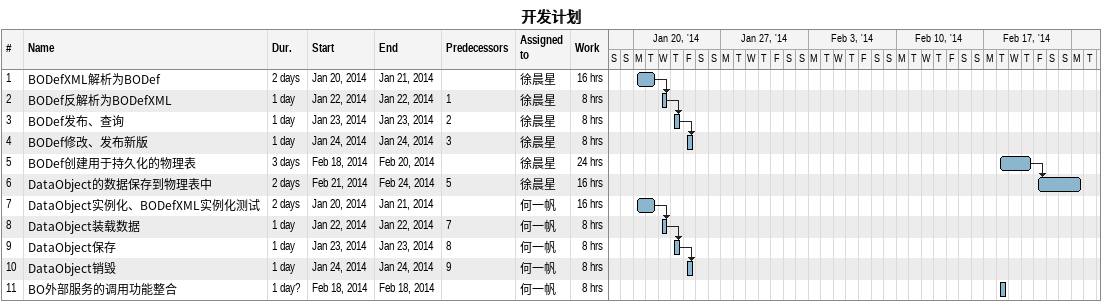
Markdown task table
开发计划

| ID | Task | Duration | Start | Finish | Predecessors | Resources | Work (h) |
|---|---|---|---|---|---|---|---|
| 1 | BODefXML解析为BODef | 2d | 2014-01-20 | 2014-01-21 |  | 徐晨星 | 16 |
| 2 | BODef反解析为BODefXML | 1d | 2014-01-22 | 2014-01-22 | 1 | 徐晨星 | 8 |
| 3 | BODef发布、查询 | 1d | 2014-01-23 | 2014-01-23 | 2 | 徐晨星 | 8 |
| 4 | BODef修改、发布新版 | 1d | 2014-01-24 | 2014-01-24 | 3 | 徐晨星 | 8 |
| 5 | BODef创建用于持久化的物理表 | 3d | 2014-02-18 | 2014-02-20 |  | 徐晨星 | 24 |
| 6 | DataObject的数据保存到物理表中 | 2d | 2014-02-21 | 2014-02-24 | 5 | 徐晨星 | 16 |
| 7 | DataObject实例化、BODefXML实例化测试 | 2d | 2014-01-20 | 2014-01-21 |  | 何一帆 | 16 |
| 8 | DataObject装载数据 | 1d | 2014-01-22 | 2014-01-22 | 7 | 何一帆 | 8 |
| 9 | DataObject保存 | 1d | 2014-01-23 | 2014-01-23 | 8 | 何一帆 | 8 |
| 10 | DataObject销毁 | 1d | 2014-01-24 | 2014-01-24 | 9 | 何一帆 | 8 |
| 11 | BO外部服务的调用功能整合 | 1d? | 2014-02-18 | 2014-02-18 |  | 何一帆 | 8 |
